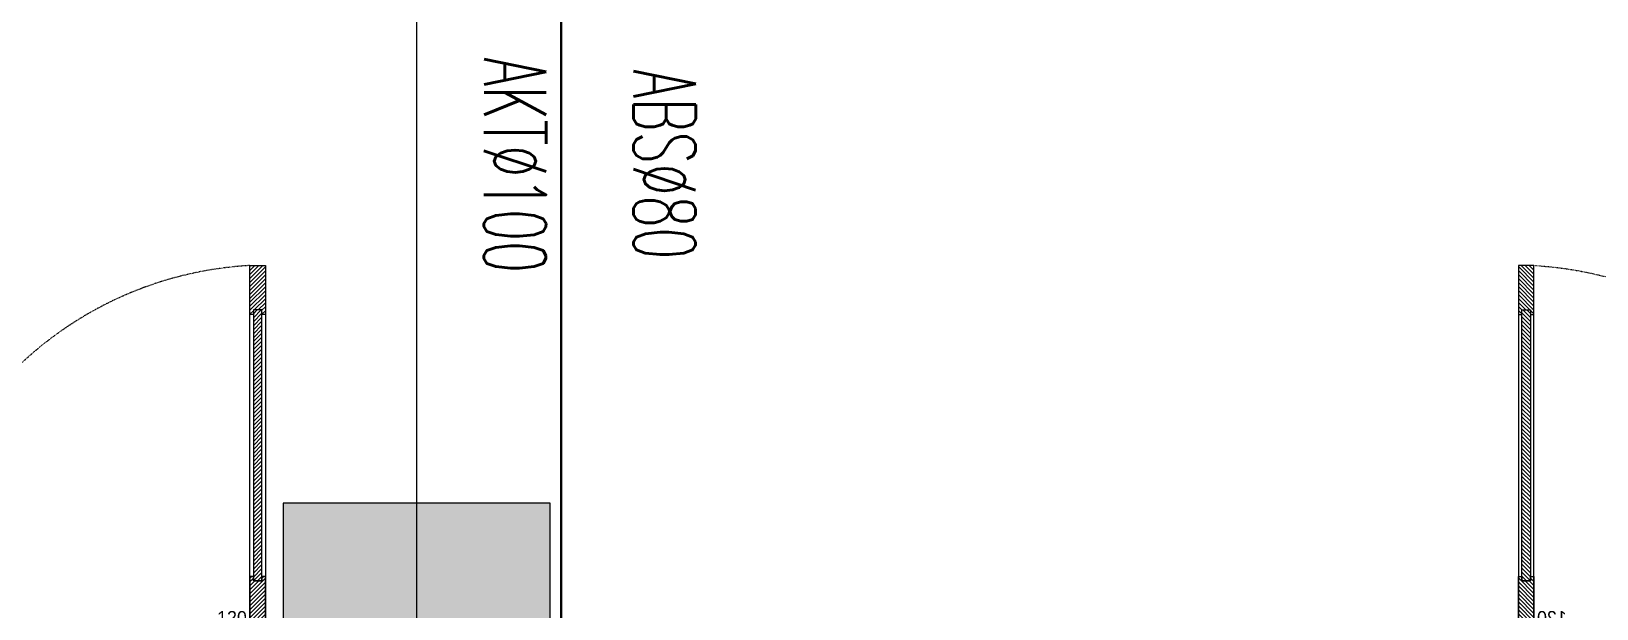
# Model space of a CAD drawing. Header units: millimetres. Extents: x -280308 to 6402717, y -14 to 2073074.
# Drawn here: x -23309 to -19788, y 485136 to 486435 of the extents above; entities that cross this region are included whole.
import ezdxf
from ezdxf.enums import TextEntityAlignment as Align

# ---------------------------------------------------------------- set-up
doc = ezdxf.new("R2010")
doc.units = ezdxf.units.MM
for name, pattern in [('ACAD_ISO03W100', [30, 12, -18]), ('ACAD_ISO08W100', [36, 24, -3, 6, -3]), ('DASHED2', [0.375, 0.25, -0.125]), ('Default', [0])]:
    doc.linetypes.add(name, pattern=pattern)
doc.layers.get('0').update_dxf_attribs({"lineweight": 0})
doc.layers.add('-P-ABK', color=7, linetype='Continuous', lineweight=30, true_color=0x05ffff)
doc.layers.add('P-AKT', color=7, linetype='Continuous', lineweight=30, true_color=0xfe0101)
for name, color, linetype, lineweight in [('_Door & Window', 1, 'Continuous', 0), ('A-ANNOTATION', 144, 'Continuous', 0), ('A-Furn', 250, 'Continuous', 0), ('ARSIR', 251, 'Continuous', 0), ('Struktur', 80, 'Continuous', 20)]:
    doc.layers.add(name, color=color, linetype=linetype, lineweight=lineweight)
doc.layers.add('A-TEXT', color=254, linetype='Continuous')
doc.layers.add('Teks-PL', color=7, linetype='Default', true_color=0xff0a0a)
doc.styles.add('CENTURY', font='GOTHIC.TTF')
doc.styles.add('RS', font='ROMANS.SHX', dxfattribs={"width": 0.8})
doc.styles.get("Standard").update_dxf_attribs({"font": 'arial.ttf'})

# ---------------------------------------------------------------- blocks, each defined once
blk = doc.blocks.new('A$C6ab96ad6')
at = {"layer": 'A-Furn'}
h = blk.add_hatch(dxfattribs=at)
h.set_pattern_fill('ANSI31', color=256, scale=2, angle=540, style=0)
h.set_pattern_definition([(225, (-3598.320602994849, 30706.99540839973), (4.490128060534577, -4.490128060534577), [])])
h.paths.add_polyline_path([(10.000000012893, 960.0000000035216), (10.000000012893, 850.0000000035216), (2.000000012863893, 850.0000000035216), (2.000000012892997, 860.0000000034051), (-16.999999987107, 860.0000000034051), (-16.999999987107, 850.0000000035216), (-24.999999987107, 850.0000000035216), (-24.999999987107, 960.0000000035216)])
h = blk.add_hatch(dxfattribs=at)
h.set_pattern_fill('ANSI31', color=256, scale=2, angle=540, style=0)
h.set_pattern_definition([(225, (-3598.320602994849, 30816.99540839973), (4.490128060534577, -4.490128060534577), [])])
h.paths.add_polyline_path([(2.000000012892997, 860.0000000034051), (-16.99999999941792, 860.0000000034051), (-16.99999999941792, 250.0000000004948), (2.000000012892997, 250.0000000004948)])
h = blk.add_hatch(dxfattribs=at)
h.set_pattern_fill('ANSI31', color=256, scale=2, angle=540, style=0)
h.set_pattern_definition([(225, (-3198.320602995023, 30306.99540839973), (4.490128060534577, -4.490128060534577), [])])
h.paths.add_polyline_path([(-1210.000000012893, 560.0000000035216), (-1210.000000012893, 450.0000000035216), (-1202.000000012864, 450.0000000035216), (-1202.000000012893, 460.0000000034051), (-1183.000000012893, 460.0000000034051), (-1183.000000012893, 450.0000000035216), (-1175.000000012893, 450.0000000035216), (-1175.000000012893, 560.0000000035216)])
h = blk.add_hatch(dxfattribs=at)
h.set_pattern_fill('ANSI31', color=256, scale=2, angle=540, style=0)
h.set_pattern_definition([(225, (-3198.320602995023, 30816.99540839973), (4.490128060534577, -4.490128060534577), [])])
h.paths.add_polyline_path([(-1202.000000012893, 460.0000000034051), (-1183.000000000582, 460.0000000034051), (-1183.000000000582, 250.0000000004948), (-1202.000000012893, 250.0000000004948)])
h = blk.add_hatch(dxfattribs=at)
h.set_pattern_fill('ANSI31', color=256, scale=2, angle=540, style=0)
h.set_pattern_definition([(225, (-2593.773514220753, 30816.99540841204), (4.490128060534577, -4.490128060534577), [])])
h.paths.add_polyline_path([(-1210.000000000582, 150.0000000003783), (-1210.000000000582, 260.0000000003783), (-1202.000000000553, 260.0000000003711), (-1202.000000000582, 250.0000000004948), (-1183.000000000582, 250.0000000004948), (-1183.000000000582, 260.0000000003783), (-1175.000000000582, 260.0000000003783), (-1175.000000000582, 150.0000000003783)])
h = blk.add_hatch(dxfattribs=at)
h.set_pattern_fill('ANSI31', color=256, scale=2, angle=540, style=0)
h.set_pattern_definition([(225, (-2993.773514220578, 30816.99540841204), (4.490128060534577, -4.490128060534577), [])])
h.paths.add_polyline_path([(10.00000000058208, 150.0000000003783), (10.00000000058208, 260.0000000003783), (2.000000000552973, 260.0000000003711), (2.000000000582077, 250.0000000004948), (-16.99999999941792, 250.0000000004948), (-16.99999999941792, 260.0000000003783), (-24.99999999941792, 260.0000000003783), (-24.99999999941792, 150.0000000003783)])
h = blk.add_hatch(dxfattribs=at)
h.set_pattern_fill('ANSI31', color=256, scale=2, angle=540, style=0)
h.set_pattern_definition([(225, (-3898.32060299578, 30765.81499781512), (4.490128060534577, -4.490128060534577), [])])
h.paths.add_polyline_path([(-1239.999999999854, -5.820766091346741e-11), (-1239.999999999884, 9.999999999941792), (-1249.999999999884, 9.999999999941792), (-1249.999999999884, 139.9999999998545), (-1239.999999999884, 139.9999999998545), (-1239.999999999854, 149.9999999997672), (-1210.000000000582, 150.0000000003783), (-1210.000000000611, 115.0000000077416), (-1200.000000000611, 115.0000000077416), (-1200, 0)])
h = blk.add_hatch(dxfattribs=at)
h.set_pattern_fill('ANSI31', color=256, scale=2, angle=540, style=0)
h.set_pattern_definition([(225, (-3598.320602994529, 30765.81499781512), (4.490128060534577, -4.490128060534577), [])])
h.paths.add_polyline_path([(39.99999999985448, -5.820766091346741e-11), (39.99999999988358, 9.999999999941792), (49.99999999988358, 9.999999999941792), (49.99999999988358, 139.9999999998545), (39.99999999988358, 139.9999999998545), (39.99999999985448, 149.9999999997672), (10.00000000058208, 150.0000000003783), (10.00000000061118, 115.0000000077416), (6.111804395914078e-10, 115.0000000077416), (0, 0)])
at = {"layer": '_Door & Window'}
for points in [[(10.000000012893, 960.0000000035216), (10.000000012893, 850.0000000035216), (2.000000012863893, 850.0000000035216), (2.000000012892997, 860.0000000034051), (-16.999999987107, 860.0000000034051), (-16.999999987107, 850.0000000035216), (-24.999999987107, 850.0000000035216), (-24.999999987107, 960.0000000035216), (10.000000012893, 960.0000000035216)], [(-1210.000000012893, 560.0000000035216), (-1210.000000012893, 450.0000000035216), (-1202.000000012864, 450.0000000035216), (-1202.000000012893, 460.0000000034051), (-1183.000000012893, 460.0000000034051), (-1183.000000012893, 450.0000000035216), (-1175.000000012893, 450.0000000035216), (-1175.000000012893, 560.0000000035216), (-1210.000000012893, 560.0000000035216)], [(-1210.000000000582, 150.0000000003783), (-1210.000000000582, 260.0000000003783), (-1202.000000000553, 260.0000000003711), (-1202.000000000582, 250.0000000004948), (-1183.000000000582, 250.0000000004948), (-1183.000000000582, 260.0000000003783), (-1175.000000000582, 260.0000000003783), (-1175.000000000582, 150.0000000003783), (-1210.000000000582, 150.0000000003783)], [(10.00000000058208, 150.0000000003783), (10.00000000058208, 260.0000000003783), (2.000000000552973, 260.0000000003711), (2.000000000582077, 250.0000000004948), (-16.99999999941792, 250.0000000004948), (-16.99999999941792, 260.0000000003783), (-24.99999999941792, 260.0000000003783), (-24.99999999941792, 150.0000000003783), (10.00000000058208, 150.0000000003783)], [(-1239.999999999854, -5.820766091346741e-11), (-1239.999999999884, 9.999999999941792), (-1249.999999999884, 9.999999999941792), (-1249.999999999884, 139.9999999998545), (-1239.999999999884, 139.9999999998545), (-1239.999999999854, 149.9999999997672), (-1210.000000000582, 150.0000000003783), (-1210.000000000611, 115.0000000077416), (-1200.000000000611, 115.0000000077416), (-1200, 0), (-1239.999999999854, -5.820766091346741e-11)], [(39.99999999985448, -5.820766091346741e-11), (39.99999999988358, 9.999999999941792), (49.99999999988358, 9.999999999941792), (49.99999999988358, 139.9999999998545), (39.99999999988358, 139.9999999998545), (39.99999999985448, 149.9999999997672), (10.00000000058208, 150.0000000003783), (10.00000000061118, 115.0000000077416), (6.111804395914078e-10, 115.0000000077416), (0, 0), (39.99999999985448, -5.820766091346741e-11)]]:
    blk.add_lwpolyline(points, dxfattribs=at)
for points in [[(10.00000000058208, 150.0000000003783), (-24.999999987107, 150.0000000003783), (-24.999999987107, 960.0000000035216), (10.00000000058208, 960.0000000035216)], [(-1210.000000000582, 150.0000000003783), (-1175.000000012893, 150.0000000003783), (-1175.000000012893, 560.0000000035216), (-1210.000000000582, 560.0000000035216)]]:
    blk.add_lwpolyline(points, close=True, dxfattribs=at)
at = {"layer": '_Door & Window', "linetype": 'ACAD_ISO03W100', "ltscale": 0.02}
for centre, radius, start, end in [((22.15318361329264, 139.1291594183103), 822.2250497890324, 93.28885543498365, 179.2424562674238), ((-1218.092067441175, 144.0926212447503), 418.1337991375786, 0.8094995735841771, 84.08470413536858)]:
    blk.add_arc(centre, radius, start, end, dxfattribs=at)
at = {"layer": 'A-Furn'}
for points in [[(2.000000012892997, 860.0000000034051), (-16.99999999941792, 860.0000000034051), (-16.99999999941792, 250.0000000004948), (2.000000012892997, 250.0000000004948)], [(-1202.000000012893, 460.0000000034051), (-1183.000000000582, 460.0000000034051), (-1183.000000000582, 250.0000000004948), (-1202.000000012893, 250.0000000004948)]]:
    blk.add_lwpolyline(points, close=True, dxfattribs=at)
at = {"layer": 'Defpoints', "ltscale": 0.25, "insert": (-98.86915493193081, 182.1054837065982), "char_height": 30.00000000000001, "attachment_point": 1, "style": 'CENTURY'}
blk.add_mtext_dynamic_manual_height_columns('120', width=78.46666834107602, gutter_width=750.0000000000001, heights=[0], dxfattribs=at)
blk = doc.blocks.new('A$C286adef0')
at = {"ltscale": 0.25}
blk.add_blockref('A$C6ab96ad6', (23222.79650776437, -15496.95888722787), dxfattribs=at)
at = {"ltscale": 0.25, "xscale": -1}
blk.add_blockref('A$C6ab96ad6', (26060.29650776704, -15496.95888722787), dxfattribs=at)
blk = doc.blocks.new('*U552')
at = {"layer": 'A-ANNOTATION', "linetype": 'ACAD_ISO08W100', "ltscale": 0.25}
blk.add_lwpolyline([(0, -5.000000000000001), (0, -90.5605532466731)], dxfattribs=at)
at = {"layer": 'A-TEXT'}
blk.add_attdef('N', text='', height=0.9, dxfattribs=at).set_placement((0, 2.75), align=Align.MIDDLE_CENTER)
blk = doc.blocks.new('A$Cf37525da')
at = {"color": 124, "xscale": -360.0000000000001, "yscale": 360.0000000000001, "zscale": 360.0000000000001, "rotation": 180}
blk.add_blockref('*U552', (-44749.98491175502, -25932.79560776148), dxfattribs=at)
blk = doc.blocks.new('A$Ce8dd3f65')
at = {"layer": 'ARSIR', "linetype": 'ByBlock', "lineweight": -2, "ltscale": 0.25}
h = blk.add_hatch(color=256, dxfattribs=at)
h.dxf.hatch_style = 1
h.paths.add_polyline_path([(30100.00000000477, 3774.99999999709), (30500.00000000477, 3774.99999999709), (30500.00000000477, 4374.99999999709), (30100.00000000477, 4374.99999999709)])
h.paths.add_polyline_path([(30050.00000000477, 1875), (30550.00000000477, 1875), (30550.00000000477, 2375), (30050.00000000477, 2375)])
h.paths.add_polyline_path([(44800, 1874.99999999837), (45300, 1874.99999999837), (45300, 2374.99999999837), (44800, 2374.99999999837)])
h.paths.add_polyline_path([(39025.00000000477, 1875), (39525.00000000477, 1875), (39525.00000000477, 2375), (39025.00000000477, 2375)])
h.paths.add_polyline_path([(0, 20199.99999998859), (600, 20199.99999998859), (600, 19599.99999998859), (0, 19599.99999998859)])
h.paths.add_polyline_path([(0, 600), (600, 600), (600, 0), (0, 0)])
h.paths.add_polyline_path([(0, 14300.0292188233), (600, 14300.0292188233), (600, 13700.0292188233), (0, 13700.0292188233)])
h.paths.add_polyline_path([(0, 5899.970781165292), (600, 5899.970781165292), (600, 6499.970781165292), (0, 6499.970781165292)])
h.paths.add_polyline_path([(4025.00000000163, 20174.99999998859), (4575.00000000163, 20174.99999998859), (4575.00000000163, 19624.99999998859), (4025.00000000163, 19624.99999998859)])
h.paths.add_polyline_path([(3999.99999999837, 14300.0292188233), (4599.99999999837, 14300.0292188233), (4599.99999999837, 13700.0292188233), (3999.99999999837, 13700.0292188233)])
h.paths.add_polyline_path([(4025.00000000163, 25), (4575.00000000163, 25), (4575.00000000163, 575), (4025.00000000163, 575)])
h.paths.add_polyline_path([(3999.99999999837, 5899.970781165292), (4599.99999999837, 5899.970781165292), (4599.99999999837, 6499.970781165292), (3999.99999999837, 6499.970781165292)])
h.paths.add_polyline_path([(9025.00000000163, 20174.99999998859), (9575.00000000163, 20174.99999998859), (9575.00000000163, 19624.99999998859), (9025.00000000163, 19624.99999998859)])
h.paths.add_polyline_path([(8999.99999999837, 14300.0292188233), (9599.99999999837, 14300.0292188233), (9599.99999999837, 13700.0292188233), (8999.99999999837, 13700.0292188233)])
h.paths.add_polyline_path([(9025.00000000163, 25), (9575.00000000163, 25), (9575.00000000163, 575), (9025.00000000163, 575)])
h.paths.add_polyline_path([(8999.99999999837, 5899.970781165292), (9599.99999999837, 5899.970781165292), (9599.99999999837, 6499.970781165292), (8999.99999999837, 6499.970781165292)])
h.paths.add_polyline_path([(15025.00000000326, 20174.99999998859), (15575.00000000326, 20174.99999998859), (15575.00000000326, 19624.99999998859), (15025.00000000326, 19624.99999998859)])
h.paths.add_polyline_path([(15000, 14300.0292188233), (15600, 14300.0292188233), (15600, 13700.0292188233), (15000, 13700.0292188233)])
h.paths.add_polyline_path([(15025.00000000326, 25), (15575.00000000326, 25), (15575.00000000326, 575), (15025.00000000326, 575)])
h.paths.add_polyline_path([(15000, 5899.970781165292), (15600, 5899.970781165292), (15600, 6499.970781165292), (15000, 6499.970781165292)])
h.paths.add_polyline_path([(21025.00000000326, 20174.99999998859), (21575.00000000326, 20174.99999998859), (21575.00000000326, 19624.99999998859), (21025.00000000326, 19624.99999998859)])
h.paths.add_polyline_path([(21000, 14300.0292188233), (21600, 14300.0292188233), (21600, 13700.0292188233), (21000, 13700.0292188233)])
h.paths.add_polyline_path([(21025.00000000326, 25), (21575.00000000326, 25), (21575.00000000326, 575), (21025.00000000326, 575)])
h.paths.add_polyline_path([(21000, 5899.970781165292), (21600, 5899.970781165292), (21600, 6499.970781165292), (21000, 6499.970781165292)])
h.paths.add_polyline_path([(27025.00000000326, 20174.99999999022), (27575.00000000326, 20174.99999999022), (27575.00000000326, 19624.99999999022), (27025.00000000326, 19624.99999999022)])
h.paths.add_polyline_path([(27000, 14300.02921882493), (27600, 14300.02921882493), (27600, 13700.02921882493), (27000, 13700.02921882493)])
h.paths.add_polyline_path([(27025.00000000326, 25.00000000162981), (27575.00000000326, 25.00000000162981), (27575.00000000326, 575.0000000016298), (27025.00000000326, 575.0000000016298)])
h.paths.add_polyline_path([(27000, 5899.970781166921), (27600, 5899.970781166921), (27600, 6499.970781166921), (27000, 6499.970781166921)])
h.paths.add_polyline_path([(33025.00000000326, 20174.99999999022), (33575.00000000326, 20174.99999999022), (33575.00000000326, 19624.99999999022), (33025.00000000326, 19624.99999999022)])
h.paths.add_polyline_path([(33000, 14300.02921882493), (33600, 14300.02921882493), (33600, 13700.02921882493), (33000, 13700.02921882493)])
h.paths.add_polyline_path([(33025.00000000326, 25.00000000162981), (33575.00000000326, 25.00000000162981), (33575.00000000326, 575.0000000016298), (33025.00000000326, 575.0000000016298)])
h.paths.add_polyline_path([(33000, 5899.970781166921), (33600, 5899.970781166921), (33600, 6499.970781166921), (33000, 6499.970781166921)])
h.paths.add_polyline_path([(39025.00000000326, 20174.99999998859), (39575.00000000326, 20174.99999998859), (39575.00000000326, 19624.99999998859), (39025.00000000326, 19624.99999998859)])
h.paths.add_polyline_path([(39000, 14300.0292188233), (39600, 14300.0292188233), (39600, 13700.0292188233), (39000, 13700.0292188233)])
h.paths.add_polyline_path([(39025.00000000326, 25), (39575.00000000326, 25), (39575.00000000326, 575), (39025.00000000326, 575)])
h.paths.add_polyline_path([(39000, 5899.970781165292), (39600, 5899.970781165292), (39600, 6499.970781165292), (39000, 6499.970781165292)])
h.paths.add_polyline_path([(44775.00000000489, 20174.99999999022), (45325.00000000489, 20174.99999999022), (45325.00000000489, 19624.99999999022), (44775.00000000489, 19624.99999999022)])
h.paths.add_polyline_path([(44750, 14300.02921882493), (45350, 14300.02921882493), (45350, 13700.02921882493), (44750, 13700.02921882493)])
h.paths.add_polyline_path([(44775.00000000489, 25.00000000162981), (45325.00000000489, 25.00000000162981), (45325.00000000489, 575.0000000016298), (44775.00000000489, 575.0000000016298)])
h.paths.add_polyline_path([(44775.00000000326, 5899.970781166921), (45375.00000000326, 5899.970781166921), (45375.00000000326, 6499.970781166921), (44775.00000000326, 6499.970781166921)])
h.paths.add_polyline_path([(49775.00000000489, 20174.99999998696), (50325.00000000489, 20174.99999998696), (50325.00000000489, 19624.99999998696), (49775.00000000489, 19624.99999998696)])
h.paths.add_polyline_path([(49750, 14300.02921882167), (50350, 14300.02921882167), (50350, 13700.02921882167), (49750, 13700.02921882167)])
h.paths.add_polyline_path([(49775.00000000489, 24.99999999837019), (50325.00000000489, 24.99999999837019), (50325.00000000489, 574.9999999983702), (49775.00000000489, 574.9999999983702)])
h.paths.add_polyline_path([(49750, 5899.970781163662), (50350, 5899.970781163662), (50350, 6499.970781163662), (49750, 6499.970781163662)])
h.paths.add_polyline_path([(53775.00000000489, 20174.99999998696), (54325.00000000489, 20174.99999998696), (54325.00000000489, 19624.99999998696), (53775.00000000489, 19624.99999998696)])
h.paths.add_polyline_path([(53750, 14300.02921882167), (54350, 14300.02921882167), (54350, 13700.02921882167), (53750, 13700.02921882167)])
h.paths.add_polyline_path([(53775.00000000489, 24.99999999837019), (54325.00000000489, 24.99999999837019), (54325.00000000489, 574.9999999983702), (53775.00000000489, 574.9999999983702)])
h.paths.add_polyline_path([(53750, 5899.970781163604), (54350, 5899.970781163604), (54350, 6499.970781163604), (53750, 6499.970781163604)])
h.paths.add_polyline_path([(45300, 3774.99999999709), (45300, 4174.99999999709), (44800, 4174.99999999709), (44800, 3774.99999999709)])
h.paths.add_polyline_path([(39550, 3774.999999998719), (39550, 4174.999999998719), (39050, 4174.999999998719), (39050, 3774.999999998719)])
h.paths.add_polyline_path([(27075.00000000466, 3925), (27475.00000000466, 3925), (27475.00000000466, 4425), (27075.00000000466, 4425)])
h.paths.add_polyline_path([(13300.00000000483, 16649.99999999674), (13700.00000000483, 16649.99999999674), (13700.00000000483, 17149.99999999674), (13300.00000000483, 17149.99999999674)])
h.paths.add_polyline_path([(13300.00000000483, 19649.99999999674), (13700.00000000483, 19649.99999999674), (13700.00000000483, 20149.99999999674), (13300.00000000483, 20149.99999999674)])
h.paths.add_polyline_path([(30050.00000000477, 49.99999999947613), (30550.00000000477, 49.99999999947613), (30550.00000000477, 549.9999999994761), (30050.00000000477, 549.9999999994761)])
at = {"layer": 'Struktur', "color": 0, "linetype": 'ByBlock', "lineweight": -2, "ltscale": 0.25}
blk.add_lwpolyline([(8999.99999999837, 5899.970781165292), (9599.99999999837, 5899.970781165292), (9599.99999999837, 6499.970781165292), (8999.99999999837, 6499.970781165292)], close=True, dxfattribs=at)
blk = doc.blocks.new('3')
at = {"ltscale": 0.25}
blk.add_blockref('A$C286adef0', (-46014.89645974222, 500445.222608266), dxfattribs=at)
blk.add_blockref('A$Cf37525da', (22307.88495977869, 498773.2637210363), dxfattribs=at)
at = {"layer": 'Struktur', "ltscale": 0.25}
blk.add_blockref('A$Ce8dd3f65', (-31742.09995197633, 478873.2637210477), dxfattribs=at)

msp = doc.modelspace()

# ---------------------------------------------------------------- block references
msp.add_blockref('3', (0, 0))

# ---------------------------------------------------------------- next in the draw order: linework, layer by layer
at = {"layer": '-P-ABK', "linetype": 'DASHED2', "ltscale": 5, "const_width": 0.03, "flags": 128}
msp.add_lwpolyline([(-21979.46956762421, 478846.4881064883), (-21979.46956762421, 487008.3984013787), (-21810.81857617508, 487152.0124404086), (-18390.75760054711, 487152.0124404086), (-18192.97595720034, 487340.8355498174), (-18192.97595720034, 488622.546211475)], dxfattribs=at)
at = {"layer": 'P-AKT', "linetype": 'Continuous', "flags": 128}
msp.add_lwpolyline([(-22117.1073254564, 478824.4563705446), (-22117.1073254564, 487095.2503005061), (-21928.58483409073, 487286.4616915146), (-18719.50098912168, 487286.4616915146), (-18617.0999519761, 487369.7214597818), (-18617.0999519761, 488109.4058217609)], dxfattribs=at)

# ---------------------------------------------------------------- next in the draw order: texts
at = {"layer": 'Teks-PL', "extrusion": (0.05233594329475825, -3.68145503453537e-05, 0.998629534754574), "style": 'RS', "width": 0.5999999999999992}
for s, p in [('AKT%%C100', (486360.8477270998, 22601.73607044702, -1184.506795393525)), ('ABS%%C80', (486334.0765029647, 22265.77910293948, -1166.90003679179))]:
    msp.add_text(s, height=139.776, rotation=179.9999626838494, dxfattribs=at).set_placement(p)

doc.saveas('drawing.dxf')
